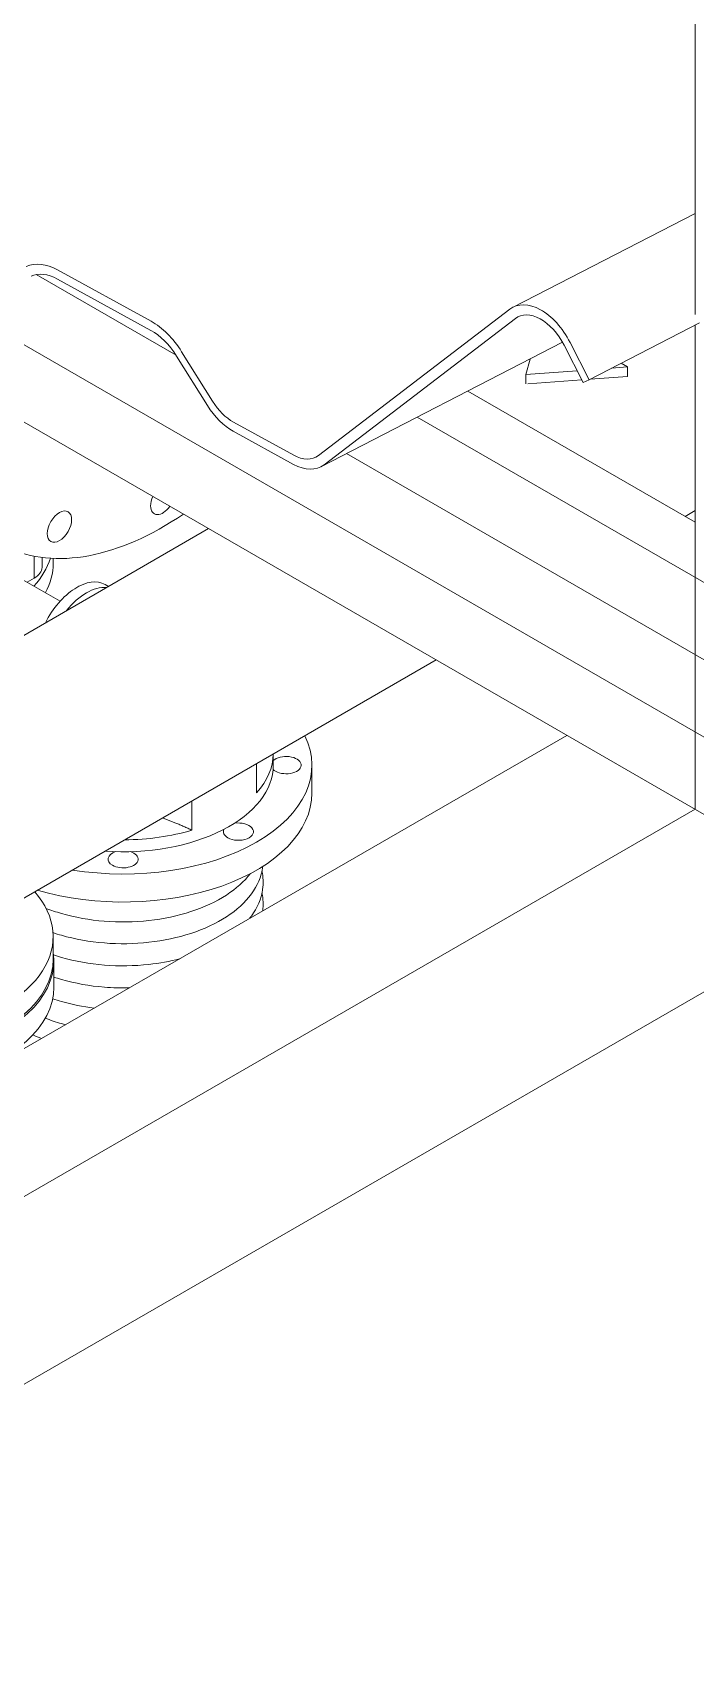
# Model space of a CAD drawing. Header units: millimetres. Extents: x -312439 to 477422, y -331570 to 212570.
# Drawn here: x 401116 to 401416, y 106256 to 106992 of the extents above; entities that cross this region are included whole.
import ezdxf

# ---------------------------------------------------------------- set-up
doc = ezdxf.new("R2010")
doc.units = ezdxf.units.MM

msp = doc.modelspace()

# ---------------------------------------------------------------- linework, layer by layer
at = {"color": 0, "linetype": 'Continuous', "lineweight": 0, "extrusion": (0, 0.816497, 0.57735)}
for p, q in [((396734.042, 109377.832), (401453.538, 106653.03)), ((396734.042, 109342.828), (401489.123, 106597.48)), ((402538.928, 107203.585), (397420.07, 104248.211)), ((401415.502, 107047.111), (401415.502, 106864.085)), ((401415.502, 106909.814), (401333.101, 106867.344)), ((401169.27, 106861.037), (401126.99, 106884.266)), ((401117.312, 106882.154), (401180.591, 106845.62)), ((401126.884, 106880.119), (401169.164, 106856.89)), ((401331.665, 106866.434), (401245.066, 106800.214)), ((401247.583, 106796.031), (401334.182, 106862.251)), ((401367.565, 106834.557), (401417.571, 106860.33)), ((401415.502, 106859.264), (401415.502, 106639.986)), ((401197.143, 106824.781), (401183.139, 106847.197)), ((401355.525, 106851.495), (401246.148, 106795.122)), ((401356.27, 106850.116), (401364.907, 106833.218)), ((401367.565, 106834.557), (401358.928, 106851.456)), ((401180.82, 106845.258), (401194.825, 106822.842)), ((401340.816, 106843.914), (401338.917, 106836.891)), ((401338.917, 106836.891), (401362.142, 106838.628)), ((401377.724, 106839.793), (401384.985, 106840.336)), ((401384.985, 106840.336), (401382.057, 106842.026)), ((401384.985, 106840.336), (401384.985, 106836.064)), ((401338.917, 106836.891), (401338.917, 106832.621)), ((401339.832, 106832.687), (401364.245, 106834.513)), ((401364.907, 106833.218), (401367.565, 106834.557)), ((401368.028, 106834.796), (401384.985, 106836.064)), ((401312.637, 106829.391), (401415.502, 106770.002)), ((401289.757, 106817.598), (401453.538, 106723.039)), ((401206.481, 106811.21), (401233.791, 106796.205)), ((401233.872, 106800.366), (401206.586, 106815.357)), ((401257.723, 106801.088), (401453.538, 106688.034)), ((401410.96, 106772.625), (401415.502, 106775.247)), ((397346.448, 104290.716), (401415.502, 106639.986))]:
    msp.add_line(p, q, dxfattribs=at)
at = {"color": 5, "linetype": 'Continuous', "lineweight": 0, "extrusion": (0, 0.816497, 0.57735)}
for p, q in [((400833.211, 106558.082), (401195.287, 106767.127)), ((401116.402, 106754.632), (401116.402, 106744.683)), ((401119.944, 106754.056), (401119.944, 106749.51)), ((401124.979, 106751.422), (401124.979, 106753.618)), ((401104.927, 106747.53), (401128.211, 106734.32)), ((401113.202, 106742.835), (401116.402, 106744.683)), ((401148.497, 106741.798), (401149.969, 106740.963)), ((400888.424, 106470.939), (401298.362, 106707.616)), ((399311.905, 105492.468), (401357.483, 106673.483)), ((401224.612, 106665.036), (401224.612, 106660.011)), ((401217.063, 106660.678), (401217.063, 106647.443)), ((401242.066, 106647.31), (401242.066, 106660.011)), ((401187.764, 106643.762), (401187.764, 106630.527)), ((401124.979, 106582.42), (401124.979, 106572.119)), ((401125.285, 106559.417), (401125.285, 106571.369))]:
    msp.add_line(p, q, dxfattribs=at)
at = {"color": 0, "linetype": 'Continuous', "lineweight": 0}
for centre, major_axis, start_param, end_param in [((401126.327, 106858.275), (-14.069, 27.297), 5.5490802, 6.2504354), ((401126.327, 106858.275), (-11.825, 22.942), 5.5490802, 6.2504354), ((401344.925, 106844.401), (-11.825, 22.942), 4.7067872, 6.3913733), ((401168.607, 106835.045), (-14.069, 27.297), 4.847725, 5.5490802), ((401344.925, 106844.401), (-9.58, 18.587), 4.7067872, 6.3913733), ((401168.607, 106835.045), (11.825, -22.942), 1.7061324, 2.4074876), ((401207.038, 106833.055), (-9.58, 18.587), 1.7061324, 2.4074876), ((401207.038, 106833.055), (11.825, -22.942), 4.8477244, 5.5490809), ((401234.323, 106818.064), (11.825, -22.942), 5.550456, 6.3913733), ((401234.323, 106818.064), (9.58, -18.587), 5.5490802, 6.3913733)]:
    msp.add_ellipse(centre, major_axis=major_axis, ratio=0.6074486, start_param=start_param, end_param=end_param, dxfattribs=at)
at = {"color": 5, "linetype": 'Continuous', "lineweight": 0}
for centre, major_axis, ratio, start_param, end_param in [((401174.595, 106888.574), (73.953, 128.091), 0.5773503, 2.3561945, 4.0163905), ((401174.595, 106780.561), (-3.889, -6.736), 0.5773503, 4.8787573, 5.4977871), ((401174.595, 106780.561), (-3.889, -6.736), 0.5773503, 5.4977871, 7.6876133), ((401047.198, 106761.724), (77.781, 0), 0.5773503, 5.8057339, 6.1032543), ((401047.198, 106751.422), (-77.781, 0), 0.5773503, 2.8411019, 3.1415927), ((401108.308, 106749.51), (11.637, 0), 0.5773503, 5.4816788, 6.2831853), ((401135.541, 106718.963), (12.956, 22.835), 0.572296, 0, 1.6517313), ((401139.909, 106716.484), (-12.956, -22.835), 0.572296, 3.4002203, 4.4276883), ((401156.63, 106660.011), (85.437, 0), 0.5773503, 4.4397782, 6.5557961), ((401156.63, 106665.419), (-67.982, 0), 0.5773503, 2.6658771, 3.131808), ((401230.43, 106660.011), (6.798, 0), 0.5773503, 3.9269908, 8.881185), ((401156.63, 106660.011), (-67.982, 0), 0.5773503, 1.449783, 3.1415927), ((401230.43, 106660.011), (6.798, 0), 0.5773503, 3.6608723, 3.9269908), ((401156.63, 106647.31), (85.437, 0), 0.5773503, 4.2406372, 6.2831853), ((401208.814, 106629.882), (6.798, 0), 0.5773503, 3.9269908, 8.1201002), ((401156.63, 106665.419), (-67.982, 0), 0.5773503, 1.580581, 2.0465119), ((401208.814, 106629.882), (6.798, 0), 0.5773503, 2.8754741, 3.9269908), ((401156.63, 106617.403), (6.798, 0), 0.5773503, 2.090076, 3.9269908), ((401156.63, 106617.403), (6.798, 0), 0.5773503, 3.9269908, 7.334702), ((401047.198, 106582.42), (77.781, 0), 0.5773503, 5.1050881, 6.7513011), ((401047.198, 106571.369), (-78.087, 0), 0.5773503, 0.9232634, 3.2301831), ((401047.198, 106572.119), (-77.781, 0), 0.5773503, 1.9634954, 3.1415927), ((401047.198, 106559.417), (-78.087, 0), 0.5773503, 0.8559255, 3.1415927)]:
    msp.add_ellipse(centre, major_axis=major_axis, ratio=ratio, start_param=start_param, end_param=end_param, dxfattribs=at)
msp.add_ellipse((401127.824, 106768.028), major_axis=(-3.889, -6.736), ratio=0.5773503, dxfattribs=at)
msp.add_rational_spline([(401174.446, 106636.073), (401180.781, 106633.841), (401187.764, 106630.527)], [1.00097766611, 1.00586549457, 1], degree=2, dxfattribs=at)
for points, knots in [([(401121.79, 106595.147), (401124.014, 106594.282), (401126.328, 106593.502), (401134.819, 106591.043), (401141.398, 106589.866), (401154.823, 106588.795), (401161.667, 106588.897), (401174.965, 106590.366), (401181.416, 106591.733), (401193.311, 106595.626), (401198.749, 106598.154), (401207.771, 106604.004), (401211.448, 106607.272), (401214.227, 106610.877)], [1.7634496, 1.7634496, 1.7634496, 1.7634496, 1.8913482, 1.8913482, 2.2188744, 2.2188744, 2.5452953, 2.5452953, 2.8718186, 2.8718186, 3.1995784, 3.1995784, 3.5081268, 3.5081268, 3.5081268, 3.5081268]), ([(401124.922, 106584.141), (401126.182, 106583.71), (401127.466, 106583.306), (401134.872, 106581.165), (401141.443, 106579.992), (401154.854, 106578.926), (401161.69, 106579.03), (401174.971, 106580.501), (401181.414, 106581.867), (401193.291, 106585.756), (401198.72, 106588.28), (401208, 106594.299), (401211.854, 106597.795), (401217.412, 106605.396), (401219.179, 106609.49), (401219.805, 106613.843), (401219.824, 106613.984), (401219.842, 106614.125)], [1.8219874, 1.8219874, 1.8219874, 1.8219874, 1.8920444, 1.8920444, 2.2193958, 2.2193958, 2.5456685, 2.5456685, 2.872043, 2.872043, 3.1996274, 3.1996274, 3.5274785, 3.5274785, 3.8442096, 3.8442096, 3.8548122, 3.8548122, 3.8548122, 3.8548122]), ([(401213.828, 106590.544), (401214.122, 106590.912), (401214.406, 106591.284), (401217.412, 106595.395), (401219.179, 106599.489), (401220.182, 106606.465), (401220.078, 106609.273), (401219.48, 106612.017)], [3.49564067, 3.49564067, 3.49564067, 3.49564067, 3.52747854, 3.52747854, 3.84420963, 3.84420963, 4.05216162, 4.05216162, 4.05216162, 4.05216162]), ([(401125.146, 106574.063), (401126.334, 106573.661), (401127.543, 106573.283), (401134.872, 106571.164), (401141.443, 106569.991), (401154.854, 106568.925), (401161.69, 106569.029), (401173.112, 106570.293), (401177.793, 106571.149), (401182.251, 106572.313)], [1.82613003, 1.82613003, 1.82613003, 1.82613003, 1.8920444, 1.8920444, 2.21939584, 2.21939584, 2.5456685, 2.5456685, 2.78069228, 2.78069228, 2.78069228, 2.78069228]), ([(401125.285, 106564.015), (401126.429, 106563.63), (401127.591, 106563.267), (401134.872, 106561.163), (401141.443, 106559.99), (401151.904, 106559.158), (401155.693, 106559.058), (401159.466, 106559.158)], [1.82870972, 1.82870972, 1.82870972, 1.82870972, 1.8920444, 1.8920444, 2.21939584, 2.21939584, 2.40189138, 2.40189138, 2.40189138, 2.40189138]), ([(401124.759, 106554.193), (401126.071, 106553.741), (401127.41, 106553.319), (401133.449, 106551.573), (401138.402, 106550.567), (401143.486, 106549.932)], [1.81896674, 1.81896674, 1.81896674, 1.81896674, 1.8920444, 1.8920444, 2.14301041, 2.14301041, 2.14301041, 2.14301041]), ([(401121.427, 106545.421), (401123.78, 106544.491), (401126.235, 106543.657), (401129.347, 106542.757), (401129.927, 106542.596), (401130.51, 106542.44)], [1.75595448, 1.75595448, 1.75595448, 1.75595448, 1.8920444, 1.8920444, 1.92292645, 1.92292645, 1.92292645, 1.92292645])]:
    msp.add_open_spline(points, degree=3, knots=knots, dxfattribs=at)
for points in [[(401219.827, 106594.007), (401220.174, 106596.673), (401220.056, 106599.373), (401219.48, 106602.015)], [(401115.827, 106537.91), (401117.058, 106537.297), (401118.326, 106536.712), (401119.628, 106536.158)]]:
    msp.add_open_spline(points, degree=3, dxfattribs=at)

doc.saveas('drawing.dxf')
